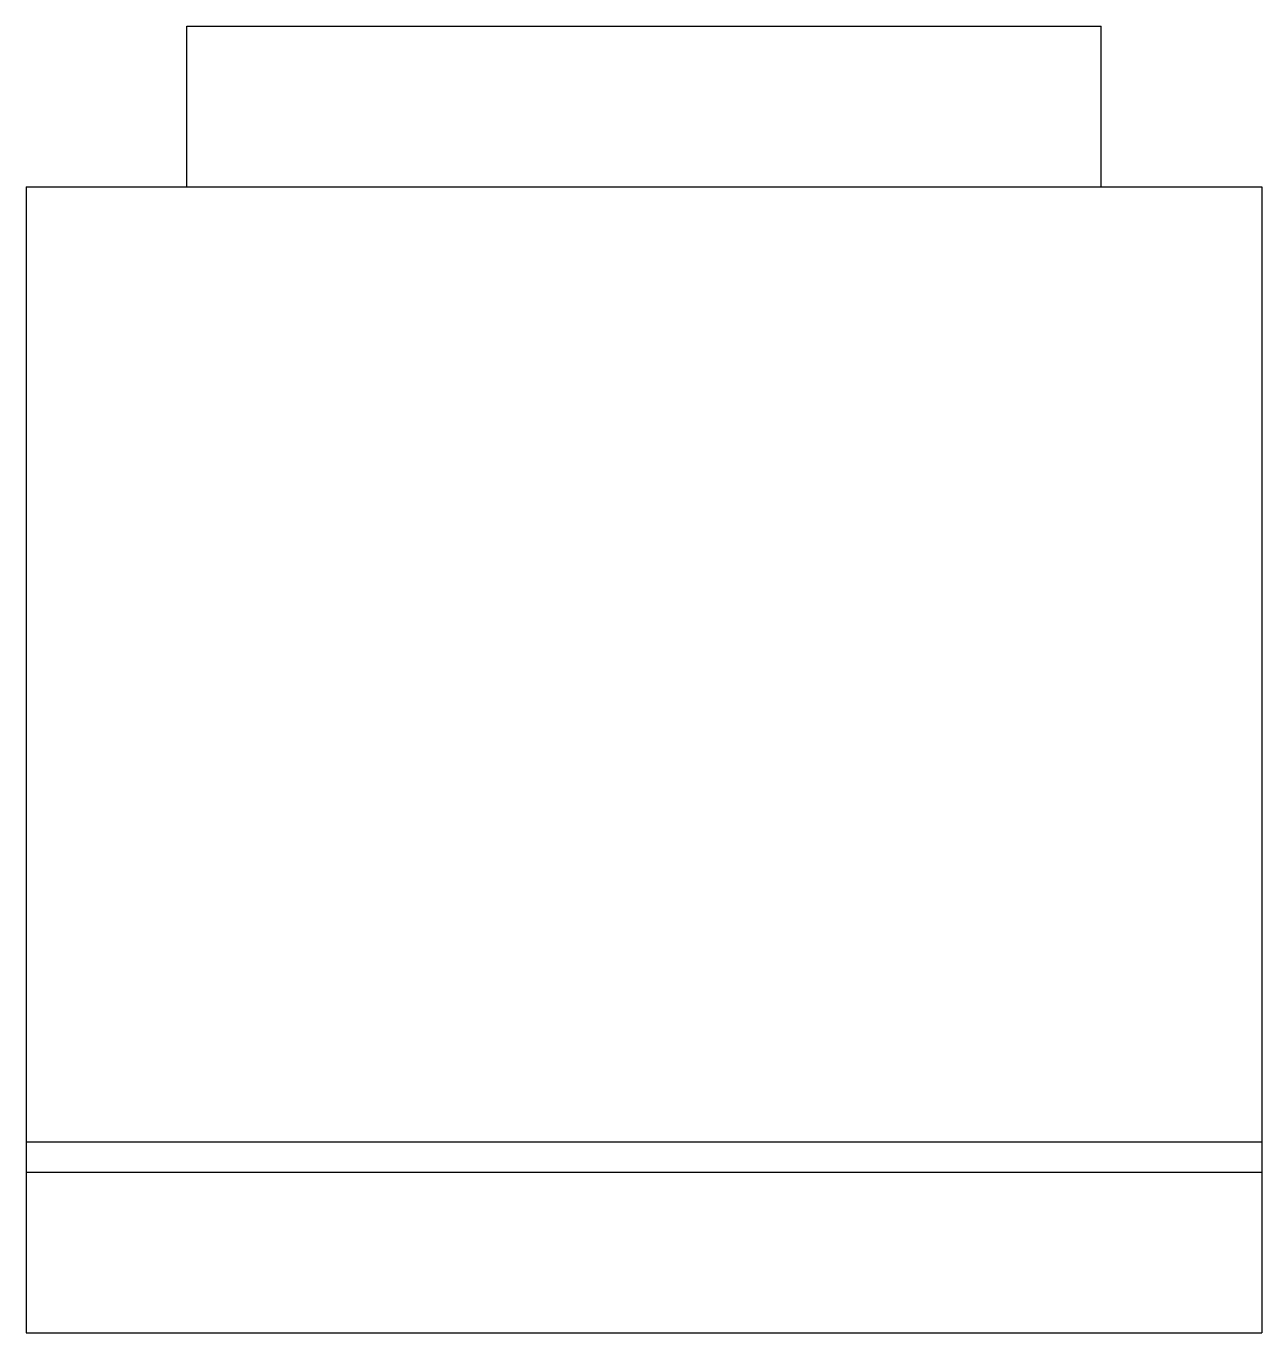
# Model space of a CAD drawing. Extents: x -0.615 to 0, y 0 to 0.65.
import ezdxf

# ---------------------------------------------------------------- set-up
doc = ezdxf.new("R2010")
doc.units = 0
doc.header["$MEASUREMENT"] = 0
doc.layers.get('0').update_dxf_attribs({"linetype": 'CONTINUOUS'})

msp = doc.modelspace()

# ---------------------------------------------------------------- linework, layer by layer
for p, q in [((-0.535, 0.57), (-0.535, 0.65)), ((-0.535, 0.65), (-0.08, 0.65)), ((-0.08, 0.57), (-0.08, 0.65)), ((-0.615, 0.57), (-0.615, 0.13555)), ((-0.615, 0.57), (0, 0.57)), ((0, 0.57), (0, 0.13555)), ((-0.615, 0.13555), (-0.615, 0)), ((0, 0.13555), (0, 0)), ((-0.615, 0.095), (0, 0.095)), ((-0.615, 0.08), (0, 0.08)), ((-0.615, 0), (0, 0))]:
    msp.add_line(p, q)

doc.saveas('drawing.dxf')
